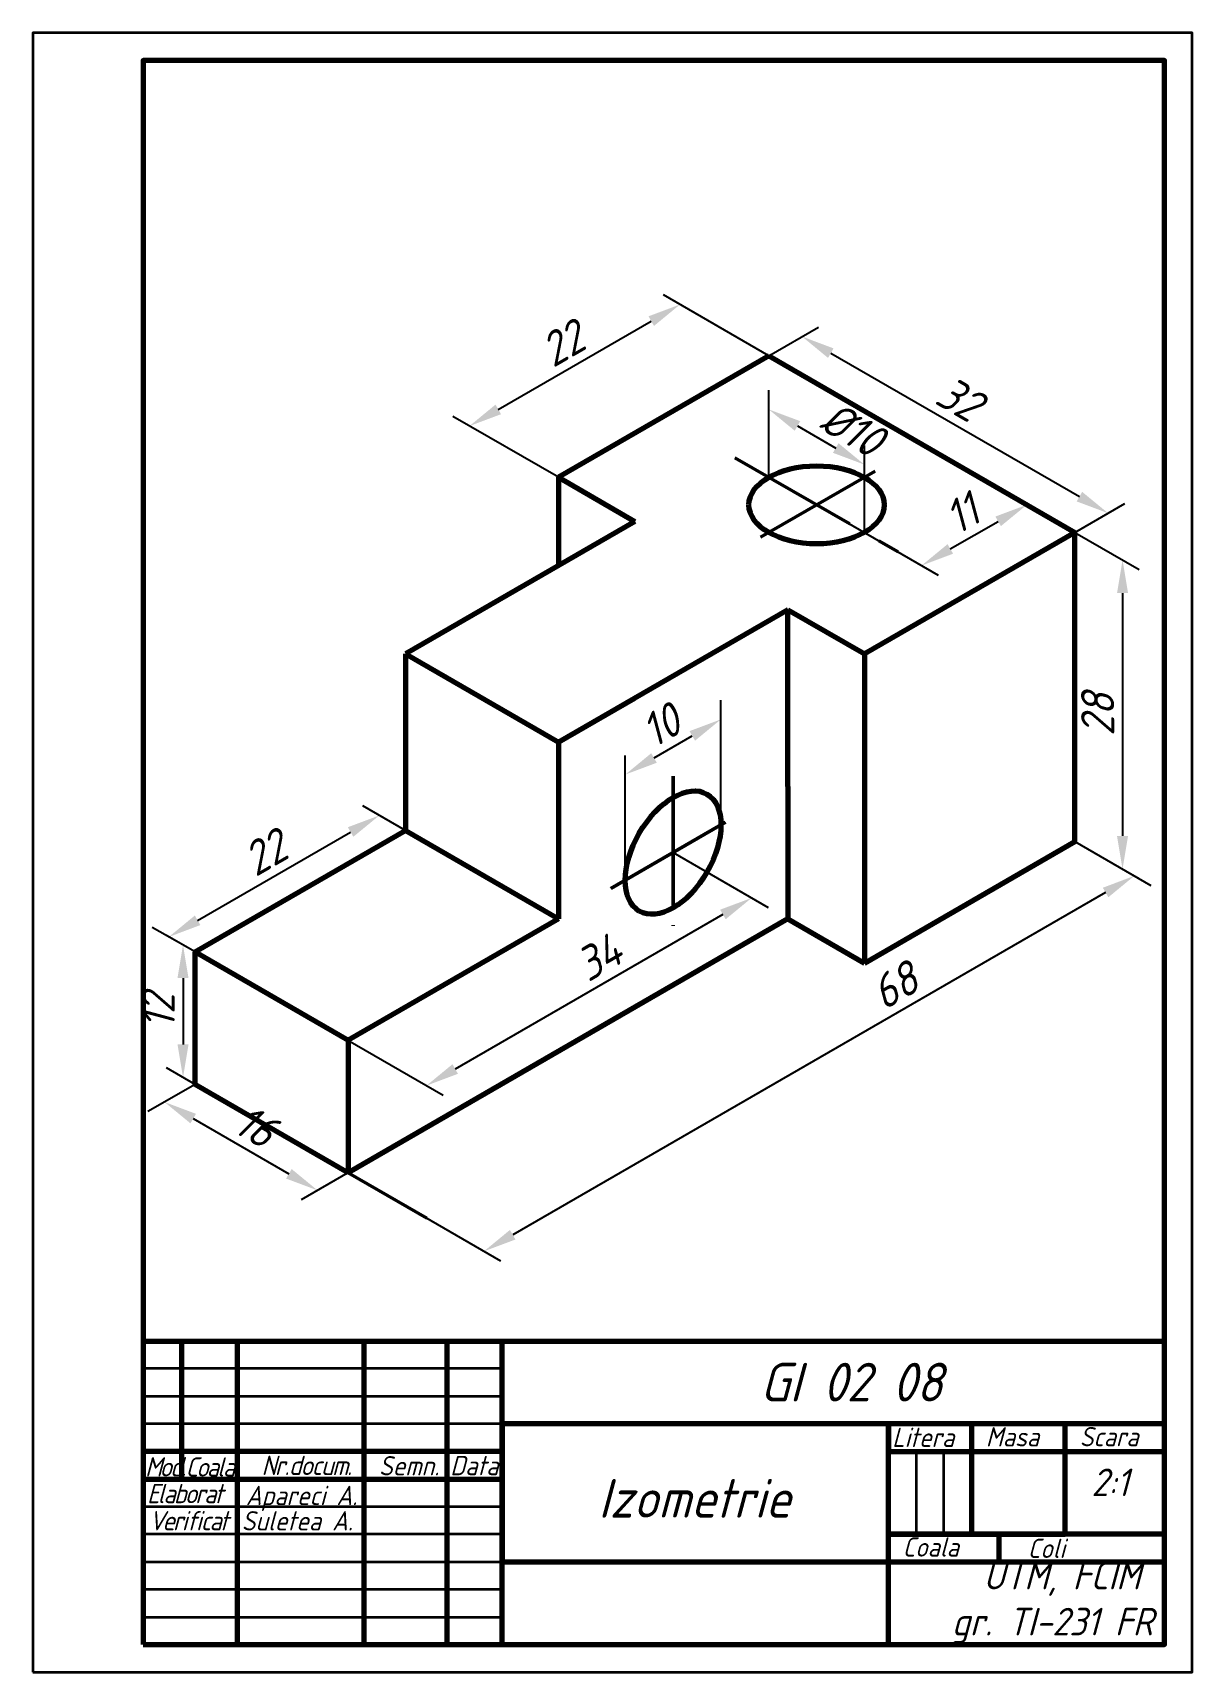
# Model space of a CAD drawing. Header units: millimetres. Extents: x 0 to 210, y 0 to 297.
import ezdxf

# ---------------------------------------------------------------- set-up
doc = ezdxf.new("R2010")
doc.units = ezdxf.units.MM
doc.linetypes.add('ACAD_ISO04W100', pattern=[30, 24, -3, 0, -3])
for name, color, linetype, lineweight in [('Axe', 51, 'ACAD_ISO04W100', 50), ('Contur', 143, 'Continuous', 70), ('Cote', 21, 'Continuous', 50), ('Subtire', 241, 'Continuous', 35), ('Text 3.5', 131, 'Continuous', 35), ('Text 5', 50, 'Continuous', 50), ('Text 7', 30, 'Continuous', 70)]:
    doc.layers.add(name, color=color, linetype=linetype, lineweight=lineweight)
doc.styles.get("Standard").update_dxf_attribs({"font": 'isocp.shx', "oblique": 15})
doc.dimstyles.new('ISO-25', dxfattribs={"dimscale": 1.5, "dimtxt": 4, "dimasz": 4, "dimexe": 2, "dimexo": 0, "dimgap": 1, "dimtad": 1, "dimtoh": 1, "dimlfac": 0.5, "dimtxsty": 'Standard', "dimcen": 0, "dimadec": 0, "dimazin": 0, "dimtfac": 1, "dimtmove": 0, "dimatfit": 3, "dimldrblk": 'DOT', "dimfxl": 1, "dimlwd": 25, "dimlwe": 25, "dimarcsym": 0})

# ---------------------------------------------------------------- blocks, each defined once
blk = doc.blocks.new('*D25')
at = {"layer": 'Cote', "color": 0, "lineweight": 25, "transparency": 16777216}
for p, q in [((67.49, 152.48), (59.76, 156.94)), ((29.85, 136.21), (57.56, 152.21)), ((29.38, 130.48), (21.65, 134.94))]:
    blk.add_line(p, q, dxfattribs=at)
at = {"layer": 'Cote', "color": 0, "transparency": 16777216}
for points in [[(57.06, 153.08), (58.06, 151.35), (62.76, 155.21)], [(29.35, 137.08), (30.35, 135.35), (24.65, 133.21)]]:
    blk.add_solid(points, dxfattribs=at)
at = {"layer": 'Defpoints', "color": 0, "transparency": 16777216}
for p in [(62.76, 155.21), (67.49, 152.48), (29.38, 130.48)]:
    blk.add_point(p, dxfattribs=at)
at = {"layer": 'Cote', "color": 0, "transparency": 16777216, "insert": (42.03, 148.44), "char_height": 6, "attachment_point": 5, "rotation": 30}
blk.add_mtext('22', dxfattribs=at)
blk = doc.blocks.new('_Dot')
at = {"color": 0, "linetype": 'ByBlock', "lineweight": -2}
blk.add_line((-0.5, 0), (-1, 0), dxfattribs=at)
at = {"color": 0, "linetype": 'ByBlock', "const_width": 0.5}
blk.add_lwpolyline([(-0.25, 0, 1), (0.25, 0, 1)], format="xyb", close=True, dxfattribs=at)
blk = doc.blocks.new('*D26')
at = {"layer": 'Cote', "color": 0, "lineweight": 25, "transparency": 16777216}
for p, q in [((29.38, 130.48), (24.21, 133.47)), ((27.21, 125.74), (27.21, 113.74)), ((29.38, 106.48), (24.21, 109.47))]:
    blk.add_line(p, q, dxfattribs=at)
at = {"layer": 'Cote', "color": 0, "transparency": 16777216}
for points in [[(26.21, 125.74), (28.21, 125.74), (27.21, 131.74)], [(26.21, 113.74), (28.21, 113.74), (27.21, 107.74)]]:
    blk.add_solid(points, dxfattribs=at)
at = {"layer": 'Defpoints', "color": 0, "transparency": 16777216}
for p in [(29.38, 130.48), (27.21, 107.74), (29.38, 106.48)]:
    blk.add_point(p, dxfattribs=at)
at = {"layer": 'Cote', "color": 0, "transparency": 16777216, "insert": (22.71, 119.74), "char_height": 6, "attachment_point": 5, "rotation": 90}
blk.add_mtext('12', dxfattribs=at)
blk = doc.blocks.new('*D27')
at = {"layer": 'Cote', "color": 0, "lineweight": 25, "transparency": 16777216}
for p, q in [((188.73, 206.48), (200.38, 199.76)), ((197.38, 195.49), (197.38, 151.49)), ((188.73, 150.48), (200.38, 143.76))]:
    blk.add_line(p, q, dxfattribs=at)
at = {"layer": 'Cote', "color": 0, "transparency": 16777216}
for points in [[(196.38, 195.49), (198.38, 195.49), (197.38, 201.49)], [(196.38, 151.49), (198.38, 151.49), (197.38, 145.49)]]:
    blk.add_solid(points, dxfattribs=at)
at = {"layer": 'Defpoints', "color": 0, "transparency": 16777216}
for p in [(188.73, 206.48), (188.73, 150.48), (197.38, 145.49)]:
    blk.add_point(p, dxfattribs=at)
at = {"layer": 'Cote', "color": 0, "transparency": 16777216, "insert": (192.88, 173.49), "char_height": 6, "attachment_point": 5, "rotation": 90}
blk.add_mtext('28', dxfattribs=at)
blk = doc.blocks.new('*D28')
at = {"layer": 'Cote', "color": 0, "lineweight": 25, "transparency": 16777216}
for p, q in [((133.3, 238.48), (114.22, 249.5)), ((84.31, 228.77), (112.02, 244.77)), ((95.2, 216.48), (76.11, 227.5))]:
    blk.add_line(p, q, dxfattribs=at)
at = {"layer": 'Cote', "color": 0, "transparency": 16777216}
for points in [[(111.52, 245.64), (112.52, 243.9), (117.22, 247.77)], [(83.81, 229.64), (84.81, 227.9), (79.11, 225.77)]]:
    blk.add_solid(points, dxfattribs=at)
at = {"layer": 'Defpoints', "color": 0, "transparency": 16777216}
for p in [(117.22, 247.77), (133.3, 238.48), (95.2, 216.48)]:
    blk.add_point(p, dxfattribs=at)
at = {"layer": 'Cote', "color": 0, "transparency": 16777216, "insert": (95.91, 240.67), "char_height": 6, "attachment_point": 5, "rotation": 30}
blk.add_mtext('22', dxfattribs=at)
blk = doc.blocks.new('*D29')
at = {"layer": 'Cote', "color": 0, "lineweight": 25, "transparency": 16777216}
for p, q in [((124.64, 153.48), (124.64, 176.09)), ((112.52, 165.62), (119.45, 169.62)), ((107.32, 143.48), (107.32, 166.09))]:
    blk.add_line(p, q, dxfattribs=at)
at = {"layer": 'Cote', "color": 0, "transparency": 16777216}
for points in [[(118.95, 170.49), (119.95, 168.76), (124.64, 172.62)], [(112.02, 166.49), (113.02, 164.76), (107.32, 162.62)]]:
    blk.add_solid(points, dxfattribs=at)
at = {"layer": 'Defpoints', "color": 0, "transparency": 16777216}
for p in [(124.64, 172.62), (124.64, 153.48), (107.32, 143.48)]:
    blk.add_point(p, dxfattribs=at)
at = {"layer": 'Cote', "color": 0, "transparency": 16777216, "insert": (113.73, 171.52), "char_height": 6, "attachment_point": 5, "rotation": 30}
blk.add_mtext('10', dxfattribs=at)
blk = doc.blocks.new('*D30')
at = {"layer": 'Cote', "color": 0, "lineweight": 25, "transparency": 16777216}
for p, q in [((133.3, 216.48), (133.3, 232.24)), ((138.5, 225.77), (145.43, 221.77)), ((150.63, 206.48), (150.63, 222.24))]:
    blk.add_line(p, q, dxfattribs=at)
at = {"layer": 'Cote', "color": 0, "transparency": 16777216}
for points in [[(139, 226.64), (138, 224.91), (133.3, 228.77)], [(145.93, 222.64), (144.93, 220.91), (150.63, 218.77)]]:
    blk.add_solid(points, dxfattribs=at)
at = {"layer": 'Defpoints', "color": 0, "transparency": 16777216}
for p in [(150.63, 218.77), (133.3, 216.48), (150.63, 206.48)]:
    blk.add_point(p, dxfattribs=at)
at = {"layer": 'Cote', "color": 0, "transparency": 16777216, "insert": (148.44, 225.23), "char_height": 6, "attachment_point": 5, "rotation": 330}
blk.add_mtext('%%C10', dxfattribs=at)
blk = doc.blocks.new('*D23')
at = {"layer": 'Cote', "color": 0, "lineweight": 25, "transparency": 16777216}
for p, q in [((133.3, 238.48), (142.34, 243.7)), ((144.54, 238.97), (189.57, 212.97)), ((188.73, 206.48), (197.77, 211.7))]:
    blk.add_line(p, q, dxfattribs=at)
at = {"layer": 'Cote', "color": 0, "transparency": 16777216}
for points in [[(145.04, 239.83), (144.04, 238.1), (139.34, 241.97)], [(190.07, 213.83), (189.07, 212.1), (194.77, 209.97)]]:
    blk.add_solid(points, dxfattribs=at)
at = {"layer": 'Defpoints', "color": 0, "transparency": 16777216}
for p in [(133.3, 238.48), (194.77, 209.97), (188.73, 206.48)]:
    blk.add_point(p, dxfattribs=at)
at = {"layer": 'Cote', "color": 0, "transparency": 16777216, "insert": (167.83, 230.72), "char_height": 6, "attachment_point": 5, "rotation": 330}
blk.add_mtext('32', dxfattribs=at)
blk = doc.blocks.new('*D31')
at = {"layer": 'Cote', "color": 0, "lineweight": 25, "transparency": 16777216}
for p, q in [((161.02, 222.48), (183.05, 209.76)), ((141.96, 211.48), (163.99, 198.76)), ((166.19, 203.49), (174.85, 208.49))]:
    blk.add_line(p, q, dxfattribs=at)
at = {"layer": 'Cote', "color": 0, "transparency": 16777216}
for points in [[(174.35, 209.36), (175.35, 207.63), (180.05, 211.49)], [(165.69, 204.36), (166.69, 202.63), (160.99, 200.49)]]:
    blk.add_solid(points, dxfattribs=at)
at = {"layer": 'Defpoints', "color": 0, "transparency": 16777216}
for p in [(161.02, 222.48), (141.96, 211.48), (180.05, 211.49)]:
    blk.add_point(p, dxfattribs=at)
at = {"layer": 'Cote', "color": 0, "transparency": 16777216, "insert": (168.27, 209.89), "char_height": 6, "attachment_point": 5, "rotation": 30}
blk.add_mtext('11', dxfattribs=at)
blk = doc.blocks.new('*D32')
at = {"layer": 'Cote', "color": 0, "lineweight": 25, "transparency": 16777216}
for p, q in [((115.98, 148.48), (133.2, 138.54)), ((125, 137.27), (76.51, 109.27)), ((57.09, 114.48), (74.31, 104.54))]:
    blk.add_line(p, q, dxfattribs=at)
at = {"layer": 'Cote', "color": 0, "transparency": 16777216}
for points in [[(124.5, 138.14), (125.5, 136.41), (130.2, 140.27)], [(76.01, 110.14), (77.01, 108.41), (71.31, 106.27)]]:
    blk.add_solid(points, dxfattribs=at)
at = {"layer": 'Defpoints', "color": 0, "transparency": 16777216}
for p in [(115.98, 148.48), (57.09, 114.48), (71.31, 106.27)]:
    blk.add_point(p, dxfattribs=at)
at = {"layer": 'Cote', "color": 0, "transparency": 16777216, "insert": (102.49, 129.48), "char_height": 6, "attachment_point": 5, "rotation": 30}
blk.add_mtext('34', dxfattribs=at)
blk = doc.blocks.new('*D33')
at = {"layer": 'Cote', "color": 0, "lineweight": 25, "transparency": 16777216}
for p, q in [((29.38, 106.48), (20.86, 101.56)), ((29.06, 100.29), (46.38, 90.29)), ((57.09, 90.48), (48.58, 85.56))]:
    blk.add_line(p, q, dxfattribs=at)
at = {"layer": 'Cote', "color": 0, "transparency": 16777216}
for points in [[(29.56, 101.16), (28.56, 99.43), (23.86, 103.29)], [(46.88, 91.16), (45.88, 89.43), (51.58, 87.29)]]:
    blk.add_solid(points, dxfattribs=at)
at = {"layer": 'Defpoints', "color": 0, "transparency": 16777216}
for p in [(29.38, 106.48), (57.09, 90.48), (51.58, 87.29)]:
    blk.add_point(p, dxfattribs=at)
at = {"layer": 'Cote', "color": 0, "transparency": 16777216, "insert": (40.36, 98.96), "char_height": 6, "attachment_point": 5, "rotation": 330}
blk.add_mtext('16', dxfattribs=at)
blk = doc.blocks.new('*D40')
at = {"layer": 'Cote', "color": 0, "lineweight": 25, "transparency": 16777216}
for p, q in [((188.73, 150.48), (202.51, 142.53)), ((194.31, 141.26), (86.92, 79.26)), ((70.95, 82.48), (84.73, 74.53))]:
    blk.add_line(p, q, dxfattribs=at)
at = {"layer": 'Cote', "color": 0, "transparency": 16777216}
for points in [[(193.81, 142.12), (194.81, 140.39), (199.51, 144.26)], [(86.42, 80.12), (87.42, 78.39), (81.73, 76.26)]]:
    blk.add_solid(points, dxfattribs=at)
at = {"layer": 'Defpoints', "color": 0, "transparency": 16777216}
for p in [(188.73, 150.48), (70.95, 82.48), (81.73, 76.26)]:
    blk.add_point(p, dxfattribs=at)
at = {"layer": 'Cote', "color": 0, "transparency": 16777216, "insert": (156.09, 124.39), "char_height": 6, "attachment_point": 5, "rotation": 30}
blk.add_mtext('68', dxfattribs=at)

msp = doc.modelspace()

# ---------------------------------------------------------------- linework, layer by layer
at = {"layer": 'Axe'}
for p, q in [((127.174, 220.02), (156.755, 202.942)), ((152.586, 217.613), (131.344, 205.349)), ((115.984, 162.323), (115.984, 134.639)), ((104.711, 141.973), (127.257, 154.989))]:
    msp.add_line(p, q, dxfattribs=at)
at = {"layer": 'Contur'}
for p, q in [((133.305, 238.481), (95.199, 216.481)), ((133.305, 238.481), (188.73, 206.481)), ((95.199, 216.481), (95.199, 200.481)), ((95.199, 216.481), (109.056, 208.481)), ((109.056, 208.481), (67.487, 184.481)), ((188.73, 206.481), (150.625, 184.481)), ((188.73, 150.481), (188.73, 206.481)), ((136.769, 192.481), (95.199, 168.481)), ((136.769, 192.481), (150.625, 184.481)), ((136.769, 160.481), (136.769, 192.481)), ((67.487, 184.481), (67.487, 152.481)), ((67.487, 184.481), (95.199, 168.481)), ((150.625, 184.481), (150.625, 128.481)), ((95.199, 168.481), (109.056, 176.481)), ((95.199, 168.481), (95.199, 136.481)), ((136.769, 160.481), (136.769, 136.481)), ((29.382, 130.481), (67.487, 152.481)), ((67.487, 152.481), (95.199, 136.481)), ((150.625, 128.481), (188.73, 150.481)), ((95.199, 136.481), (57.094, 114.481)), ((136.769, 136.481), (57.094, 90.481)), ((136.769, 136.481), (150.625, 128.481)), ((29.382, 106.481), (29.382, 130.481)), ((29.382, 130.481), (57.094, 114.481)), ((57.094, 114.481), (57.094, 90.481)), ((57.094, 90.481), (29.382, 106.481)), ((20, 60), (205, 60)), ((20, 60), (20, 5)), ((27, 35), (27, 60)), ((27, 60), (37, 60)), ((37, 60), (37, 5)), ((60, 5), (60, 60)), ((60, 60), (75, 60)), ((75, 60), (75, 5)), ((85, 5), (85, 60)), ((85, 5), (85, 60)), ((205, 45), (85, 45)), ((85, 45), (85, 20)), ((155, 5), (155, 45)), ((155, 45), (155, 40)), ((170, 45), (170, 25)), ((187, 25), (187, 45)), ((85, 40), (20, 40)), ((85, 35), (85, 40)), ((155, 40), (205, 40)), ((20, 35), (85, 35)), ((205, 25), (155, 25)), ((155, 25), (175, 25)), ((170, 25), (187, 25)), ((175, 25), (175, 20)), ((205, 20), (205, 25)), ((85, 20), (205, 20)), ((205, 5), (205, 20)), ((37, 5), (60, 5)), ((75, 5), (85, 5))]:
    msp.add_line(p, q, dxfattribs=at)
msp.add_lwpolyline([(20, 5), (205, 5), (205, 292), (20, 292)], close=True, dxfattribs=at)
for centre, major_axis in [((141.965, 211.481), (-12.247, 0)), ((115.984, 148.481), (-6.124, -10.607))]:
    msp.add_ellipse(centre, major_axis=major_axis, ratio=0.5773503, dxfattribs=at)
at = {"layer": 'Cote'}
msp.add_line((57.094, 90.481), (71.379, 82.234), dxfattribs=at)
at = {"layer": 'Subtire'}
for p, q in [((85, 55), (20, 55)), ((85, 50), (85, 55)), ((20, 45), (20, 50)), ((20, 50), (85, 50)), ((85, 45), (20, 45)), ((160, 40), (160, 25)), ((165, 25), (165, 40)), ((20, 25), (20, 30)), ((20, 30), (85, 30)), ((85, 25), (20, 25)), ((85, 20), (85, 25)), ((160, 25), (165, 25)), ((20, 15), (20, 20)), ((20, 20), (85, 20)), ((85, 15), (20, 15)), ((85, 10), (85, 15)), ((20, 10), (85, 10))]:
    msp.add_line(p, q, dxfattribs=at)
msp.add_lwpolyline([(0, 0), (210, 0), (210, 297), (0, 297)], close=True, dxfattribs=at)

# ---------------------------------------------------------------- texts
at = {"layer": 'Text 3.5', "char_height": 3.5, "attachment_point": 1}
for s, width, insert in [('Litera', 13.64797, (155.648, 44.299)), (' Masa', 15.64428, (170.622, 44.402)), (' Scara', 16.7302, (187.62, 44.427)), ('{\\T0.75;Mod.}', 5.75721, (20.336, 38.964)), ('{\\T0.75;Coala}', 8.60354, (27.666, 38.931)), ('{\\T0.9;  Nr.docum.}', 47.16986, (37.83, 39.214)), (' Semn.', 24.30075, (60.699, 39.153)), ('Data', 8.77904, (75.601, 39.192)), ('{\\T0.75;Elaborat}', 15.49152, (20.692, 34.112)), ('Apareci A.', 46.40501, (38.595, 33.772)), ('{\\T0.8;Verificat}', 14.82053, (21.055, 29.198)), ('Suletea A.', 21.47243, (37.834, 29.181)), (' Coala', 18.75778, (155.545, 24.435)), ('  Coli', 26.7777, (176.205, 24.192))]:
    msp.add_mtext_dynamic_manual_height_columns(s, width=width, gutter_width=12.5, heights=[0], dxfattribs=dict(at, insert=insert))
at = {"layer": 'Text 5', "char_height": 5, "attachment_point": 1}
for s, width, insert in [(' 2:1', 14.4166, (188.878, 36.901)), ('      UTM, FCIM\\P    gr. TI-231 FR', 50, (155, 20))]:
    msp.add_mtext_dynamic_manual_height_columns(s, width=width, gutter_width=12.5, heights=[0], dxfattribs=dict(at, insert=insert))
at = {"layer": 'Text 7', "attachment_point": 1}
for s, width, insert, char_height in [('         GI 02 08', 109.77894, (95.718, 56.055), 7), (' {\\H2.8x;    Izometrie}', 60.88665, (85, 35), 2.5)]:
    msp.add_mtext_dynamic_manual_height_columns(s, width=width, gutter_width=12.5, heights=[0], dxfattribs=dict(at, insert=insert, char_height=char_height))

# ---------------------------------------------------------------- dimensions: what is measured, and where the dimension line sits
at = {"layer": 'Cote'}
for p1, p2, distance, picture, middle in [((95.199, 216.481), (133.305, 238.481), 16.089, '*D28', (95.913, 240.667)), ((141.965, 211.481), (161.017, 222.481), -19.029, '*D31', (168.27, 209.892)), ((107.324, 143.481), (124.644, 153.481), 16.578, '*D29', (113.734, 171.521))]:
    dim = msp.add_aligned_dim(p1=p1, p2=p2, distance=distance, dimstyle='ISO-25', dxfattribs=at)
    dim.commit()
    dim.dimension.update_dxf_attribs({"geometry": picture, "text_midpoint": middle})
for base, p1, p2, angle, picture, middle in [((194.769, 209.967), (133.305, 238.481), (188.73, 206.481), 330, '*D23', (165.583, 226.818)), ((62.756, 155.212), (29.382, 130.481), (67.487, 152.481), 30, '*D25', (44.279, 144.545)), ((81.729, 76.258), (188.73, 150.481), (70.951, 82.481), 210, '*D40', (158.341, 120.491)), ((71.309, 106.274), (115.984, 148.481), (57.094, 114.481), 210, '*D32', (104.745, 125.578)), ((51.576, 87.295), (29.382, 106.481), (57.094, 90.481), 330, '*D33', (38.113, 95.068))]:
    dim = msp.add_linear_dim(base=base, p1=p1, p2=p2, angle=angle, dimstyle='ISO-25', dxfattribs=at)
    dim.commit()
    dim.dimension.update_dxf_attribs({"geometry": picture, "text_midpoint": middle, "dimtype": 161})
dim = msp.add_linear_dim(base=(150.625, 218.773), p1=(133.305, 216.481), p2=(150.625, 206.481), angle=330, text='%%C<>', dimstyle='ISO-25', dxfattribs=at)
dim.commit()
dim.dimension.update_dxf_attribs({"geometry": '*D30', "text_midpoint": (146.187, 221.335), "dimtype": 161})
for base, p1, p2, picture, middle in [((197.377, 145.489), (188.73, 206.481), (188.73, 150.481), '*D27', (192.876, 173.489)), ((27.206, 107.737), (29.382, 130.481), (29.382, 106.481), '*D26', (22.705, 119.737))]:
    dim = msp.add_linear_dim(base=base, p1=p1, p2=p2, angle=90, dimstyle='ISO-25', dxfattribs=at)
    dim.commit()
    dim.dimension.update_dxf_attribs({"geometry": picture, "text_midpoint": middle})

doc.saveas('drawing.dxf')
